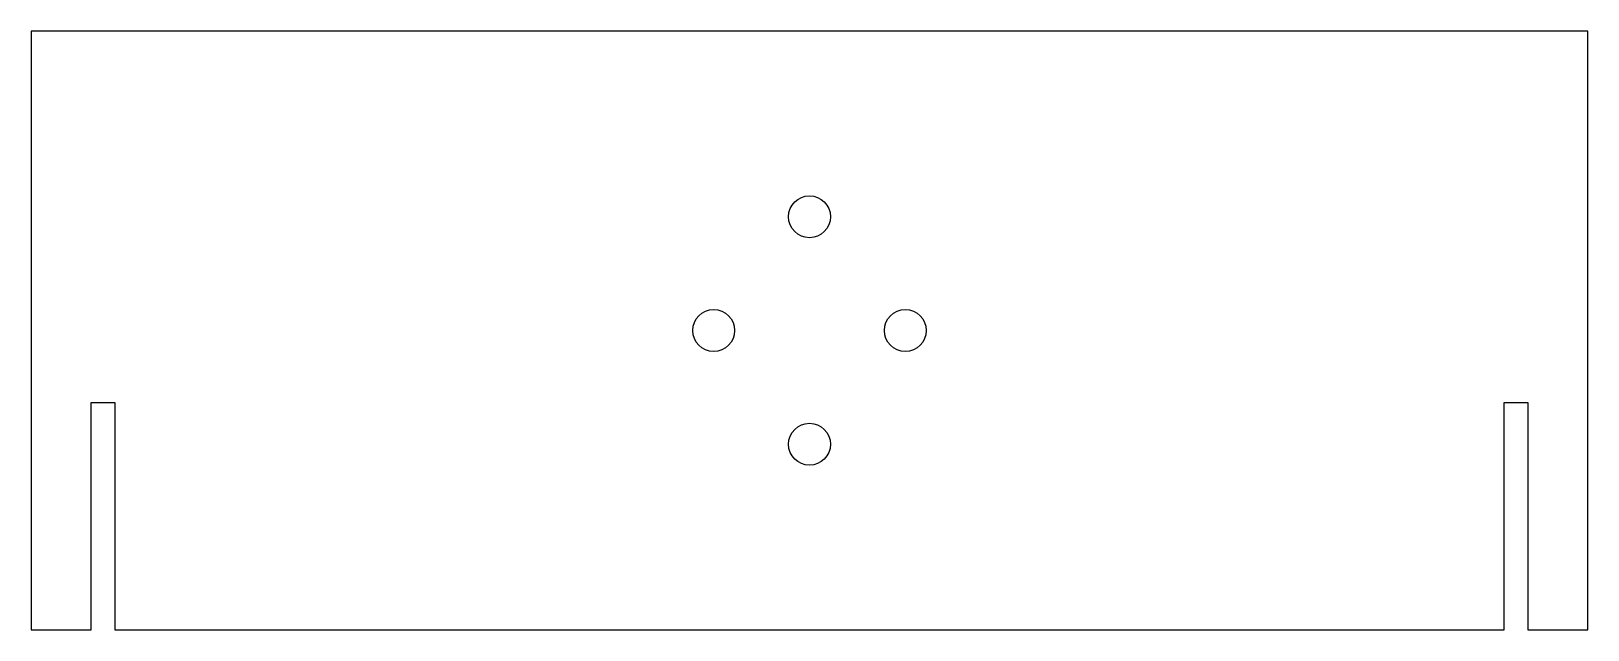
# Model space of a CAD drawing. Header units: millimetres. Extents: x -65 to 65, y -25 to 25.
import ezdxf

# ---------------------------------------------------------------- set-up
doc = ezdxf.new("R2010")
doc.units = ezdxf.units.MM

msp = doc.modelspace()

# ---------------------------------------------------------------- linework, layer by layer
at = {"color": 7, "linetype": 'Continuous', "lineweight": 25}
for p, q in [((65, 25), (-65, 25)), ((-65, 25), (-65, -25)), ((65, -25), (65, 25)), ((-60, -25), (-60, -6)), ((-60, -6), (-58, -6)), ((-58, -6), (-58, -25)), ((58, -25), (58, -6)), ((58, -6), (60, -6)), ((60, -6), (60, -25)), ((-65, -25), (-60, -25)), ((-58, -25), (58, -25)), ((60, -25), (65, -25))]:
    msp.add_line(p, q, dxfattribs=at)
for centre in [(0, 9.5), (-8, 0), (8, 0), (0, -9.5)]:
    msp.add_circle(centre, 1.75, dxfattribs=at)

doc.saveas('drawing.dxf')
